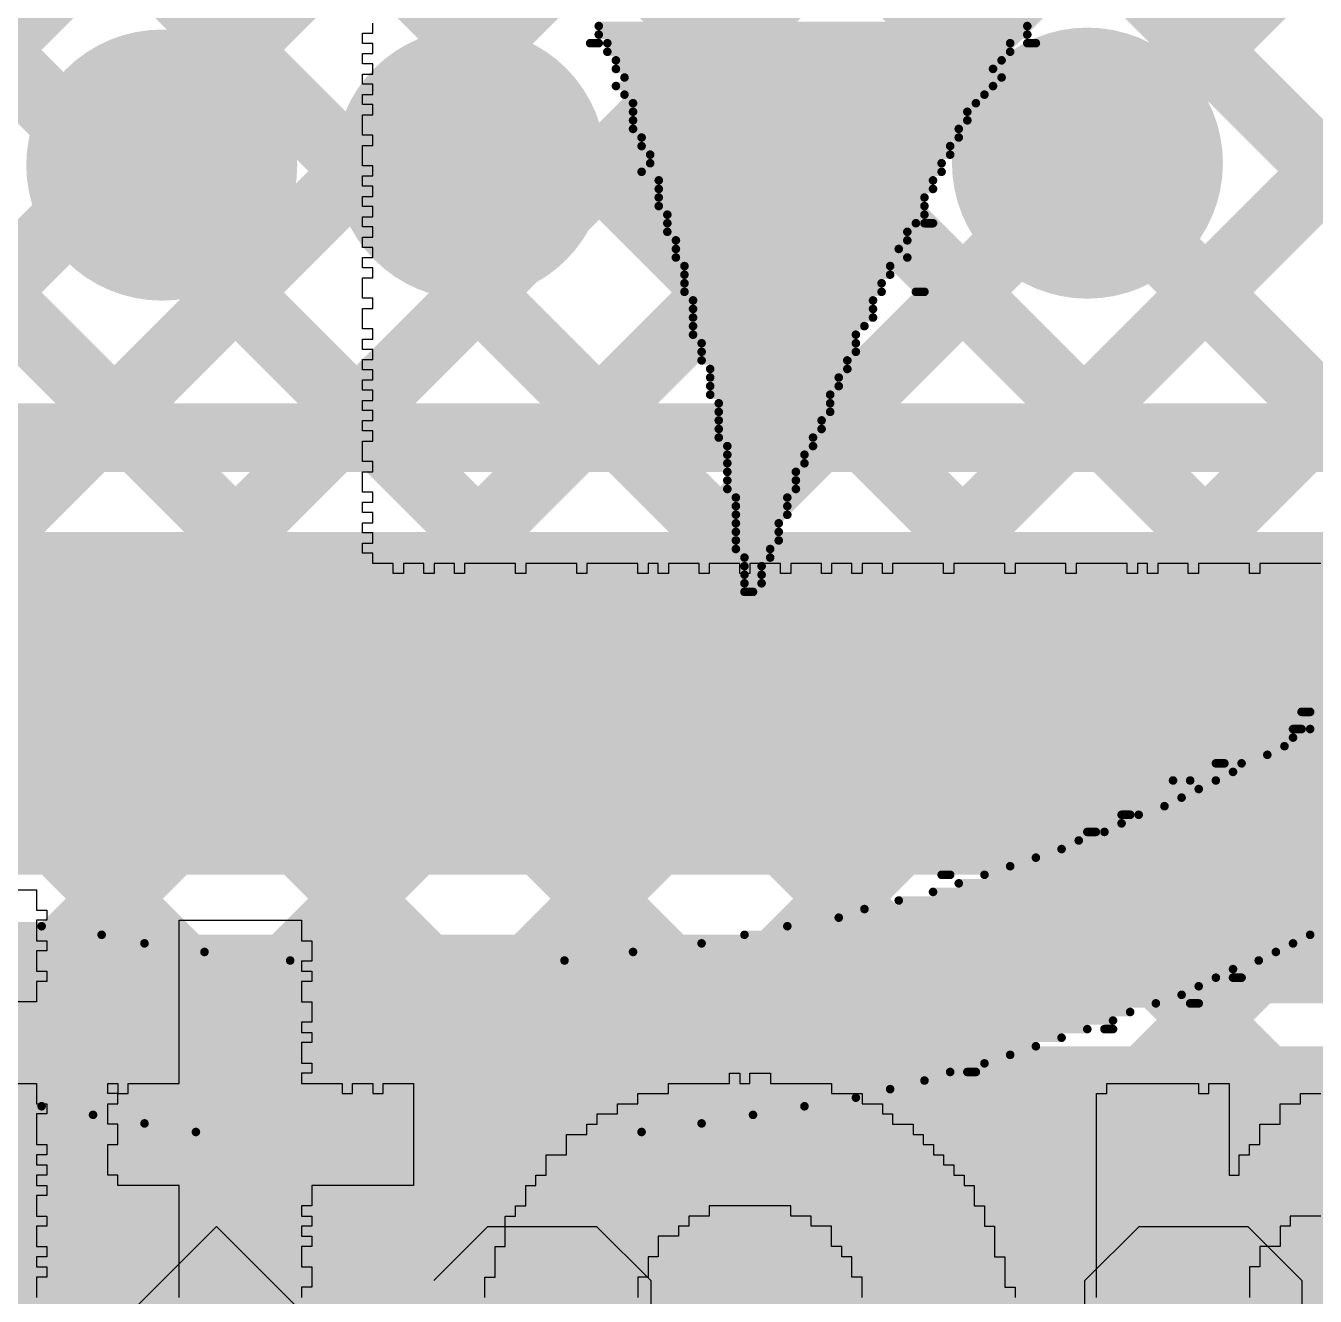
# Model space of a CAD drawing. Header units: millimetres. Extents: x 3.06 to 5.82, y 1.29 to 3.84.
# Drawn here: x 4.7132 to 4.8636, y 1.3678 to 1.516 of the extents above; entities that cross this region are included whole.
import ezdxf

# ---------------------------------------------------------------- set-up
doc = ezdxf.new("R2010")
doc.units = ezdxf.units.MM
doc.header["$MEASUREMENT"] = 0
for name, color, linetype in [('BottomLayer', 5, 'Continuous'), ('BottomOverlay', 54, 'Continuous'), ('BottomSolder', 6, 'Continuous'), ('MultiLayer', 9, 'Continuous'), ('TopLayer', 1, 'Continuous'), ('TopOverlay', 2, 'Continuous'), ('TopSolder', 216, 'Continuous'), ('ViaHoleLayer', 16, 'Continuous')]:
    doc.layers.add(name, color=color, linetype=linetype)

msp = doc.modelspace()

# ---------------------------------------------------------------- linework, layer by layer
at = {"layer": 'BottomLayer'}
for points, const_width in [([(4.66412, 1.468), (5.63612, 2.44)], 0.008), ([(4.135, 2.11583), (4.78283, 1.468)], 0.008), ([(4.135, 2.08754), (4.75454, 1.468)], 0.008), ([(4.69241, 1.468), (5.17455, 1.95014)], 0.008), ([(4.72069, 1.468), (5.17776, 1.92507)], 0.008), ([(4.74898, 1.468), (5.19842, 1.91745)], 0.008), ([(4.77726, 1.468), (5.17021, 1.86095)], 0.008), ([(4.485, 1.85068), (4.86768, 1.468)], 0.008), ([(4.83383, 1.468), (5.215, 1.84917)], 0.008), ([(4.80555, 1.468), (5.18048, 1.84293)], 0.008), ([(4.86211, 1.468), (5.23611, 1.842)], 0.008), ([(4.44311, 1.836), (4.81111, 1.468)], 0.008), ([(4.47139, 1.836), (4.83939, 1.468)], 0.008), ([(4.52796, 1.836), (4.89596, 1.468)], 0.008), ([(4.51608, 1.67818), (4.72626, 1.468)], 0.008), ([(4.553, 1.468), (5.03777, 1.468)], 0.008), ([(4.553, 1.437), (5.182, 1.437)], 0.04), ([(4.553, 1.406), (5.182, 1.406)], 0.008), ([(4.68126, 1.372), (4.71526, 1.406)], 0.008), ([(4.7034, 1.406), (4.7374, 1.372)], 0.008), ([(4.70955, 1.372), (4.74355, 1.406)], 0.008), ([(4.73169, 1.406), (4.76569, 1.372)], 0.008), ([(4.73783, 1.372), (4.77183, 1.406)], 0.008), ([(4.75997, 1.406), (4.79397, 1.372)], 0.008), ([(4.76611, 1.372), (4.80011, 1.406)], 0.008), ([(4.78826, 1.406), (4.82226, 1.372)], 0.008), ([(4.7944, 1.372), (4.8284, 1.406)], 0.008), ([(4.81654, 1.406), (4.85054, 1.372)], 0.008), ([(4.82268, 1.372), (4.85668, 1.406)], 0.008), ([(4.84483, 1.406), (4.87883, 1.372)], 0.008), ([(4.85097, 1.372), (4.88497, 1.406)], 0.008), ([(4.13614, 1.372), (5.206, 1.372)], 0.008)]:
    msp.add_lwpolyline(points, dxfattribs=dict(at, const_width=const_width))
for points, const_width in [([(4.72311, 1.49978, 1), (4.73492, 1.49978, 1)], 0.01181), ([(4.75911, 1.4999, 1), (4.77092, 1.4999, 1)], 0.01181), ([(4.79511, 1.4999, 1), (4.80692, 1.4999, 1)], 0.01181), ([(4.83111, 1.50001, 1), (4.84292, 1.50001, 1)], 0.01181), ([(4.71869, 1.468, 1), (4.72269, 1.468, 1)], 0.004), ([(4.72426, 1.468, 1), (4.72826, 1.468, 1)], 0.004), ([(4.74698, 1.468, 1), (4.75098, 1.468, 1)], 0.004), ([(4.75254, 1.468, 1), (4.75654, 1.468, 1)], 0.004), ([(4.77526, 1.468, 1), (4.77926, 1.468, 1)], 0.004), ([(4.78083, 1.468, 1), (4.78483, 1.468, 1)], 0.004), ([(4.80355, 1.468, 1), (4.80755, 1.468, 1)], 0.004), ([(4.80911, 1.468, 1), (4.81311, 1.468, 1)], 0.004), ([(4.83183, 1.468, 1), (4.83583, 1.468, 1)], 0.004), ([(4.83739, 1.468, 1), (4.84139, 1.468, 1)], 0.004), ([(4.86011, 1.468, 1), (4.86411, 1.468, 1)], 0.004), ([(4.71326, 1.406, 1), (4.71726, 1.406, 1)], 0.004), ([(4.72969, 1.406, 1), (4.73369, 1.406, 1)], 0.004), ([(4.74155, 1.406, 1), (4.74555, 1.406, 1)], 0.004), ([(4.75797, 1.406, 1), (4.76197, 1.406, 1)], 0.004), ([(4.76983, 1.406, 1), (4.77383, 1.406, 1)], 0.004), ([(4.78626, 1.406, 1), (4.79026, 1.406, 1)], 0.004), ([(4.79811, 1.406, 1), (4.80211, 1.406, 1)], 0.004), ([(4.81454, 1.406, 1), (4.81854, 1.406, 1)], 0.004), ([(4.8264, 1.406, 1), (4.8304, 1.406, 1)], 0.004), ([(4.84283, 1.406, 1), (4.84683, 1.406, 1)], 0.004), ([(4.85468, 1.406, 1), (4.85868, 1.406, 1)], 0.004), ([(4.70755, 1.372, 1), (4.71155, 1.372, 1)], 0.004), ([(4.7354, 1.372, 1), (4.7394, 1.372, 1)], 0.004), ([(4.73583, 1.372, 1), (4.73983, 1.372, 1)], 0.004), ([(4.76369, 1.372, 1), (4.76769, 1.372, 1)], 0.004), ([(4.76411, 1.372, 1), (4.76811, 1.372, 1)], 0.004), ([(4.79197, 1.372, 1), (4.79597, 1.372, 1)], 0.004), ([(4.7924, 1.372, 1), (4.7964, 1.372, 1)], 0.004), ([(4.82026, 1.372, 1), (4.82426, 1.372, 1)], 0.004), ([(4.82068, 1.372, 1), (4.82468, 1.372, 1)], 0.004), ([(4.84854, 1.372, 1), (4.85254, 1.372, 1)], 0.004), ([(4.84897, 1.372, 1), (4.85297, 1.372, 1)], 0.004)]:
    msp.add_lwpolyline(points, format="xyb", close=True, dxfattribs=dict(at, const_width=const_width))
msp.add_solid([(4.133, 1.305), (5.162, 1.305), (4.133, 1.397), (5.162, 1.397)], dxfattribs=at)
at = {"layer": 'BottomOverlay'}
for p, q in [((4.73541, 1.37599), (4.72275, 1.36333)), ((4.74807, 1.36333), (4.73541, 1.37599)), ((4.76074, 1.36966), (4.76707, 1.37599)), ((4.76707, 1.37599), (4.77973, 1.37599)), ((4.77973, 1.37599), (4.78606, 1.36966)), ((4.83671, 1.36966), (4.84304, 1.37599)), ((4.84304, 1.37599), (4.85571, 1.37599)), ((4.85571, 1.37599), (4.86204, 1.36966)), ((4.78606, 1.36966), (4.78606, 1.34433)), ((4.83671, 1.34433), (4.83671, 1.36966)), ((4.86204, 1.36966), (4.86204, 1.34433))]:
    msp.add_line(p, q, dxfattribs=at)
at = {"layer": 'BottomOverlay', "const_width": 0.001}
for points in [[(4.78, 1.516), (4.83, 1.516)], [(4.78, 1.515), (4.83, 1.515)], [(4.779, 1.514), (4.78, 1.514)], [(4.781, 1.514), (4.828, 1.514)], [(4.781, 1.513), (4.828, 1.513)], [(4.83, 1.514), (4.831, 1.514)], [(4.782, 1.512), (4.827, 1.512)], [(4.782, 1.511), (4.826, 1.511)], [(4.783, 1.51), (4.827, 1.51)], [(4.782, 1.509), (4.826, 1.509)], [(4.783, 1.508), (4.825, 1.508)], [(4.784, 1.507), (4.824, 1.507)], [(4.784, 1.506), (4.823, 1.506)], [(4.784, 1.505), (4.823, 1.505)], [(4.784, 1.504), (4.822, 1.504)], [(4.785, 1.503), (4.822, 1.503)], [(4.785, 1.502), (4.821, 1.502)], [(4.786, 1.501), (4.821, 1.501)], [(4.786, 1.5), (4.82, 1.5)], [(4.785, 1.499), (4.82, 1.499)], [(4.787, 1.498), (4.819, 1.498)], [(4.787, 1.497), (4.819, 1.497)], [(4.787, 1.496), (4.818, 1.496)], [(4.787, 1.495), (4.818, 1.495)], [(4.788, 1.494), (4.818, 1.494)], [(4.788, 1.493), (4.817, 1.493)], [(4.788, 1.492), (4.816, 1.492)], [(4.818, 1.493), (4.819, 1.493)], [(4.789, 1.491), (4.816, 1.491)], [(4.789, 1.49), (4.815, 1.49)], [(4.789, 1.489), (4.816, 1.489)], [(4.79, 1.488), (4.814, 1.488)], [(4.79, 1.487), (4.814, 1.487)], [(4.79, 1.486), (4.813, 1.486)], [(4.79, 1.485), (4.813, 1.485)], [(4.817, 1.485), (4.818, 1.485)], [(4.791, 1.484), (4.812, 1.484)], [(4.791, 1.483), (4.812, 1.483)], [(4.791, 1.482), (4.812, 1.482)], [(4.791, 1.481), (4.811, 1.481)], [(4.791, 1.48), (4.81, 1.48)], [(4.792, 1.479), (4.81, 1.479)], [(4.792, 1.478), (4.81, 1.478)], [(4.792, 1.477), (4.809, 1.477)], [(4.793, 1.476), (4.809, 1.476)], [(4.793, 1.475), (4.808, 1.475)], [(4.793, 1.474), (4.808, 1.474)], [(4.793, 1.473), (4.807, 1.473)], [(4.794, 1.472), (4.807, 1.472)], [(4.794, 1.471), (4.807, 1.471)], [(4.794, 1.47), (4.806, 1.47)], [(4.794, 1.469), (4.806, 1.469)], [(4.794, 1.468), (4.805, 1.468)], [(4.795, 1.467), (4.805, 1.467)], [(4.795, 1.466), (4.804, 1.466)], [(4.795, 1.465), (4.804, 1.465)], [(4.795, 1.464), (4.803, 1.464)], [(4.795, 1.463), (4.803, 1.463)], [(4.795, 1.462), (4.803, 1.462)], [(4.796, 1.461), (4.802, 1.461)], [(4.796, 1.46), (4.802, 1.46)], [(4.796, 1.459), (4.802, 1.459)], [(4.796, 1.458), (4.801, 1.458)], [(4.796, 1.457), (4.801, 1.457)], [(4.796, 1.456), (4.801, 1.456)], [(4.796, 1.455), (4.8, 1.455)], [(4.797, 1.454), (4.8, 1.454)], [(4.797, 1.453), (4.799, 1.453)], [(4.797, 1.452), (4.799, 1.452)], [(4.797, 1.451), (4.799, 1.451)], [(4.797, 1.45), (4.798, 1.45)], [(4.862, 1.436), (4.863, 1.436)], [(4.861, 1.434), (4.862, 1.434)], [(4.863, 1.434), (4.901, 1.434)], [(4.86, 1.432), (4.898, 1.432)], [(4.861, 1.433), (4.899, 1.433)], [(4.858, 1.431), (4.897, 1.431)], [(4.852, 1.43), (4.853, 1.43)], [(4.854, 1.429), (4.894, 1.429)], [(4.855, 1.43), (4.895, 1.43)], [(4.847, 1.428), (4.849, 1.428)], [(4.852, 1.428), (4.893, 1.428)], [(4.848, 1.426), (4.89, 1.426)], [(4.85, 1.427), (4.891, 1.427)], [(4.846, 1.425), (4.888, 1.425)], [(4.841, 1.424), (4.842, 1.424)], [(4.841, 1.423), (4.885, 1.423)], [(4.843, 1.424), (4.887, 1.424)], [(4.837, 1.422), (4.838, 1.422)], [(4.839, 1.422), (4.884, 1.422)], [(4.834, 1.42), (4.881, 1.42)], [(4.836, 1.421), (4.882, 1.421)], [(4.831, 1.419), (4.881, 1.419)], [(4.82, 1.417), (4.821, 1.417)], [(4.825, 1.417), (4.876, 1.417)], [(4.828, 1.418), (4.877, 1.418)], [(4.822, 1.416), (4.874, 1.416)], [(4.815, 1.414), (4.87, 1.414)], [(4.819, 1.415), (4.872, 1.415)], [(4.811, 1.413), (4.868, 1.413)], [(4.654, 1.411), (4.715, 1.411)], [(4.802, 1.411), (4.865, 1.411)], [(4.808, 1.412), (4.867, 1.412)], [(4.657, 1.41), (4.722, 1.41)], [(4.797, 1.41), (4.863, 1.41)], [(4.659, 1.409), (4.727, 1.409)], [(4.66, 1.408), (4.734, 1.408)], [(4.784, 1.408), (4.859, 1.408)], [(4.792, 1.409), (4.861, 1.409)], [(4.663, 1.407), (4.744, 1.407)], [(4.776, 1.407), (4.857, 1.407)], [(4.665, 1.406), (4.854, 1.406)], [(4.666, 1.405), (4.852, 1.405)], [(4.854, 1.405), (4.855, 1.405)], [(4.669, 1.404), (4.85, 1.404)], [(4.672, 1.403), (4.848, 1.403)], [(4.674, 1.402), (4.845, 1.402)], [(4.849, 1.402), (4.85, 1.402)], [(4.676, 1.401), (4.842, 1.401)], [(4.679, 1.4), (4.84, 1.4)], [(4.681, 1.399), (4.837, 1.399)], [(4.839, 1.399), (4.84, 1.399)], [(4.685, 1.398), (4.834, 1.398)], [(4.688, 1.397), (4.831, 1.397)], [(4.691, 1.396), (4.828, 1.396)], [(4.694, 1.395), (4.825, 1.395)], [(4.698, 1.394), (4.821, 1.394)], [(4.701, 1.393), (4.818, 1.393)], [(4.823, 1.394), (4.824, 1.394)], [(4.705, 1.392), (4.814, 1.392)], [(4.71, 1.391), (4.81, 1.391)], [(4.715, 1.39), (4.804, 1.39)], [(4.721, 1.389), (4.798, 1.389)], [(4.727, 1.388), (4.792, 1.388)], [(4.733, 1.387), (4.785, 1.387)]]:
    msp.add_lwpolyline(points, dxfattribs=at)
at = {"layer": 'BottomOverlay', "const_width": 0.0005}
for points in [[(4.77975, 1.516, 1), (4.78025, 1.516, 1)], [(4.82975, 1.516, 1), (4.83025, 1.516, 1)], [(4.77975, 1.515, 1), (4.78025, 1.515, 1)], [(4.82975, 1.515, 1), (4.83025, 1.515, 1)], [(4.77875, 1.514, 1), (4.77925, 1.514, 1)], [(4.77975, 1.514, 1), (4.78025, 1.514, 1)], [(4.78075, 1.514, 1), (4.78125, 1.514, 1)], [(4.78075, 1.513, 1), (4.78125, 1.513, 1)], [(4.82775, 1.514, 1), (4.82825, 1.514, 1)], [(4.82775, 1.513, 1), (4.82825, 1.513, 1)], [(4.82975, 1.514, 1), (4.83025, 1.514, 1)], [(4.83075, 1.514, 1), (4.83125, 1.514, 1)], [(4.78175, 1.512, 1), (4.78225, 1.512, 1)], [(4.82675, 1.512, 1), (4.82725, 1.512, 1)], [(4.78175, 1.511, 1), (4.78225, 1.511, 1)], [(4.78275, 1.51, 1), (4.78325, 1.51, 1)], [(4.82575, 1.511, 1), (4.82625, 1.511, 1)], [(4.82675, 1.51, 1), (4.82725, 1.51, 1)], [(4.78175, 1.509, 1), (4.78225, 1.509, 1)], [(4.82575, 1.509, 1), (4.82625, 1.509, 1)], [(4.78275, 1.508, 1), (4.78325, 1.508, 1)], [(4.78375, 1.507, 1), (4.78425, 1.507, 1)], [(4.82375, 1.507, 1), (4.82425, 1.507, 1)], [(4.82475, 1.508, 1), (4.82525, 1.508, 1)], [(4.78375, 1.506, 1), (4.78425, 1.506, 1)], [(4.82275, 1.506, 1), (4.82325, 1.506, 1)], [(4.78375, 1.505, 1), (4.78425, 1.505, 1)], [(4.78375, 1.504, 1), (4.78425, 1.504, 1)], [(4.82175, 1.504, 1), (4.82225, 1.504, 1)], [(4.82275, 1.505, 1), (4.82325, 1.505, 1)], [(4.78475, 1.503, 1), (4.78525, 1.503, 1)], [(4.82175, 1.503, 1), (4.82225, 1.503, 1)], [(4.78475, 1.502, 1), (4.78525, 1.502, 1)], [(4.78575, 1.501, 1), (4.78625, 1.501, 1)], [(4.82075, 1.502, 1), (4.82125, 1.502, 1)], [(4.82075, 1.501, 1), (4.82125, 1.501, 1)], [(4.78575, 1.5, 1), (4.78625, 1.5, 1)], [(4.81975, 1.5, 1), (4.82025, 1.5, 1)], [(4.78475, 1.499, 1), (4.78525, 1.499, 1)], [(4.78675, 1.498, 1), (4.78725, 1.498, 1)], [(4.81875, 1.498, 1), (4.81925, 1.498, 1)], [(4.81975, 1.499, 1), (4.82025, 1.499, 1)], [(4.78675, 1.497, 1), (4.78725, 1.497, 1)], [(4.81875, 1.497, 1), (4.81925, 1.497, 1)], [(4.78675, 1.496, 1), (4.78725, 1.496, 1)], [(4.78675, 1.495, 1), (4.78725, 1.495, 1)], [(4.81775, 1.496, 1), (4.81825, 1.496, 1)], [(4.81775, 1.495, 1), (4.81825, 1.495, 1)], [(4.78775, 1.494, 1), (4.78825, 1.494, 1)], [(4.81775, 1.494, 1), (4.81825, 1.494, 1)], [(4.78775, 1.493, 1), (4.78825, 1.493, 1)], [(4.78775, 1.492, 1), (4.78825, 1.492, 1)], [(4.81575, 1.492, 1), (4.81625, 1.492, 1)], [(4.81675, 1.493, 1), (4.81725, 1.493, 1)], [(4.81775, 1.493, 1), (4.81825, 1.493, 1)], [(4.81875, 1.493, 1), (4.81925, 1.493, 1)], [(4.78875, 1.491, 1), (4.78925, 1.491, 1)], [(4.81575, 1.491, 1), (4.81625, 1.491, 1)], [(4.78875, 1.49, 1), (4.78925, 1.49, 1)], [(4.78875, 1.489, 1), (4.78925, 1.489, 1)], [(4.81475, 1.49, 1), (4.81525, 1.49, 1)], [(4.81575, 1.489, 1), (4.81625, 1.489, 1)], [(4.78975, 1.488, 1), (4.79025, 1.488, 1)], [(4.81375, 1.488, 1), (4.81425, 1.488, 1)], [(4.78975, 1.487, 1), (4.79025, 1.487, 1)], [(4.78975, 1.486, 1), (4.79025, 1.486, 1)], [(4.81275, 1.486, 1), (4.81325, 1.486, 1)], [(4.81375, 1.487, 1), (4.81425, 1.487, 1)], [(4.78975, 1.485, 1), (4.79025, 1.485, 1)], [(4.81275, 1.485, 1), (4.81325, 1.485, 1)], [(4.81675, 1.485, 1), (4.81725, 1.485, 1)], [(4.81775, 1.485, 1), (4.81825, 1.485, 1)], [(4.79075, 1.484, 1), (4.79125, 1.484, 1)], [(4.79075, 1.483, 1), (4.79125, 1.483, 1)], [(4.81175, 1.484, 1), (4.81225, 1.484, 1)], [(4.81175, 1.483, 1), (4.81225, 1.483, 1)], [(4.79075, 1.482, 1), (4.79125, 1.482, 1)], [(4.81175, 1.482, 1), (4.81225, 1.482, 1)], [(4.79075, 1.481, 1), (4.79125, 1.481, 1)], [(4.79075, 1.48, 1), (4.79125, 1.48, 1)], [(4.80975, 1.48, 1), (4.81025, 1.48, 1)], [(4.81075, 1.481, 1), (4.81125, 1.481, 1)], [(4.79175, 1.479, 1), (4.79225, 1.479, 1)], [(4.80975, 1.479, 1), (4.81025, 1.479, 1)], [(4.79175, 1.478, 1), (4.79225, 1.478, 1)], [(4.79175, 1.477, 1), (4.79225, 1.477, 1)], [(4.80875, 1.477, 1), (4.80925, 1.477, 1)], [(4.80975, 1.478, 1), (4.81025, 1.478, 1)], [(4.79275, 1.476, 1), (4.79325, 1.476, 1)], [(4.80875, 1.476, 1), (4.80925, 1.476, 1)], [(4.79275, 1.475, 1), (4.79325, 1.475, 1)], [(4.79275, 1.474, 1), (4.79325, 1.474, 1)], [(4.80775, 1.475, 1), (4.80825, 1.475, 1)], [(4.80775, 1.474, 1), (4.80825, 1.474, 1)], [(4.79275, 1.473, 1), (4.79325, 1.473, 1)], [(4.80675, 1.473, 1), (4.80725, 1.473, 1)], [(4.79375, 1.472, 1), (4.79425, 1.472, 1)], [(4.79375, 1.471, 1), (4.79425, 1.471, 1)], [(4.80675, 1.472, 1), (4.80725, 1.472, 1)], [(4.80675, 1.471, 1), (4.80725, 1.471, 1)], [(4.79375, 1.47, 1), (4.79425, 1.47, 1)], [(4.80575, 1.47, 1), (4.80625, 1.47, 1)], [(4.79375, 1.469, 1), (4.79425, 1.469, 1)], [(4.79375, 1.468, 1), (4.79425, 1.468, 1)], [(4.80475, 1.468, 1), (4.80525, 1.468, 1)], [(4.80575, 1.469, 1), (4.80625, 1.469, 1)], [(4.79475, 1.467, 1), (4.79525, 1.467, 1)], [(4.80475, 1.467, 1), (4.80525, 1.467, 1)], [(4.79475, 1.466, 1), (4.79525, 1.466, 1)], [(4.79475, 1.465, 1), (4.79525, 1.465, 1)], [(4.80375, 1.466, 1), (4.80425, 1.466, 1)], [(4.80375, 1.465, 1), (4.80425, 1.465, 1)], [(4.79475, 1.464, 1), (4.79525, 1.464, 1)], [(4.80275, 1.464, 1), (4.80325, 1.464, 1)], [(4.79475, 1.463, 1), (4.79525, 1.463, 1)], [(4.79475, 1.462, 1), (4.79525, 1.462, 1)], [(4.80275, 1.463, 1), (4.80325, 1.463, 1)], [(4.80275, 1.462, 1), (4.80325, 1.462, 1)], [(4.79575, 1.461, 1), (4.79625, 1.461, 1)], [(4.80175, 1.461, 1), (4.80225, 1.461, 1)], [(4.79575, 1.46, 1), (4.79625, 1.46, 1)], [(4.79575, 1.459, 1), (4.79625, 1.459, 1)], [(4.80175, 1.46, 1), (4.80225, 1.46, 1)], [(4.80175, 1.459, 1), (4.80225, 1.459, 1)], [(4.79575, 1.458, 1), (4.79625, 1.458, 1)], [(4.80075, 1.458, 1), (4.80125, 1.458, 1)], [(4.79575, 1.457, 1), (4.79625, 1.457, 1)], [(4.79575, 1.456, 1), (4.79625, 1.456, 1)], [(4.80075, 1.457, 1), (4.80125, 1.457, 1)], [(4.80075, 1.456, 1), (4.80125, 1.456, 1)], [(4.79575, 1.455, 1), (4.79625, 1.455, 1)], [(4.79975, 1.455, 1), (4.80025, 1.455, 1)], [(4.79675, 1.454, 1), (4.79725, 1.454, 1)], [(4.79675, 1.453, 1), (4.79725, 1.453, 1)], [(4.79875, 1.453, 1), (4.79925, 1.453, 1)], [(4.79975, 1.454, 1), (4.80025, 1.454, 1)], [(4.79675, 1.452, 1), (4.79725, 1.452, 1)], [(4.79875, 1.452, 1), (4.79925, 1.452, 1)], [(4.79675, 1.451, 1), (4.79725, 1.451, 1)], [(4.79675, 1.45, 1), (4.79725, 1.45, 1)], [(4.79775, 1.45, 1), (4.79825, 1.45, 1)], [(4.79875, 1.451, 1), (4.79925, 1.451, 1)], [(4.86175, 1.436, 1), (4.86225, 1.436, 1)], [(4.86275, 1.436, 1), (4.86325, 1.436, 1)], [(4.86075, 1.434, 1), (4.86125, 1.434, 1)], [(4.86175, 1.434, 1), (4.86225, 1.434, 1)], [(4.86275, 1.434, 1), (4.86325, 1.434, 1)], [(4.85975, 1.432, 1), (4.86025, 1.432, 1)], [(4.86075, 1.433, 1), (4.86125, 1.433, 1)], [(4.85775, 1.431, 1), (4.85825, 1.431, 1)], [(4.85175, 1.43, 1), (4.85225, 1.43, 1)], [(4.85275, 1.43, 1), (4.85325, 1.43, 1)], [(4.85375, 1.429, 1), (4.85425, 1.429, 1)], [(4.85475, 1.43, 1), (4.85525, 1.43, 1)], [(4.84675, 1.428, 1), (4.84725, 1.428, 1)], [(4.84875, 1.428, 1), (4.84925, 1.428, 1)], [(4.85175, 1.428, 1), (4.85225, 1.428, 1)], [(4.84775, 1.426, 1), (4.84825, 1.426, 1)], [(4.84975, 1.427, 1), (4.85025, 1.427, 1)], [(4.84575, 1.425, 1), (4.84625, 1.425, 1)], [(4.84075, 1.424, 1), (4.84125, 1.424, 1)], [(4.84075, 1.423, 1), (4.84125, 1.423, 1)], [(4.84175, 1.424, 1), (4.84225, 1.424, 1)], [(4.84275, 1.424, 1), (4.84325, 1.424, 1)], [(4.83675, 1.422, 1), (4.83725, 1.422, 1)], [(4.83775, 1.422, 1), (4.83825, 1.422, 1)], [(4.83875, 1.422, 1), (4.83925, 1.422, 1)], [(4.83375, 1.42, 1), (4.83425, 1.42, 1)], [(4.83575, 1.421, 1), (4.83625, 1.421, 1)], [(4.83075, 1.419, 1), (4.83125, 1.419, 1)], [(4.81975, 1.417, 1), (4.82025, 1.417, 1)], [(4.82075, 1.417, 1), (4.82125, 1.417, 1)], [(4.82475, 1.417, 1), (4.82525, 1.417, 1)], [(4.82775, 1.418, 1), (4.82825, 1.418, 1)], [(4.82175, 1.416, 1), (4.82225, 1.416, 1)], [(4.81475, 1.414, 1), (4.81525, 1.414, 1)], [(4.81875, 1.415, 1), (4.81925, 1.415, 1)], [(4.81075, 1.413, 1), (4.81125, 1.413, 1)], [(4.71475, 1.411, 1), (4.71525, 1.411, 1)], [(4.80175, 1.411, 1), (4.80225, 1.411, 1)], [(4.80775, 1.412, 1), (4.80825, 1.412, 1)], [(4.72175, 1.41, 1), (4.72225, 1.41, 1)], [(4.79675, 1.41, 1), (4.79725, 1.41, 1)], [(4.86275, 1.41, 1), (4.86325, 1.41, 1)], [(4.72675, 1.409, 1), (4.72725, 1.409, 1)], [(4.73375, 1.408, 1), (4.73425, 1.408, 1)], [(4.78375, 1.408, 1), (4.78425, 1.408, 1)], [(4.79175, 1.409, 1), (4.79225, 1.409, 1)], [(4.85875, 1.408, 1), (4.85925, 1.408, 1)], [(4.86075, 1.409, 1), (4.86125, 1.409, 1)], [(4.74375, 1.407, 1), (4.74425, 1.407, 1)], [(4.77575, 1.407, 1), (4.77625, 1.407, 1)], [(4.85675, 1.407, 1), (4.85725, 1.407, 1)], [(4.85175, 1.405, 1), (4.85225, 1.405, 1)], [(4.85375, 1.406, 1), (4.85425, 1.406, 1)], [(4.85375, 1.405, 1), (4.85425, 1.405, 1)], [(4.85475, 1.405, 1), (4.85525, 1.405, 1)], [(4.84975, 1.404, 1), (4.85025, 1.404, 1)], [(4.84475, 1.402, 1), (4.84525, 1.402, 1)], [(4.84775, 1.403, 1), (4.84825, 1.403, 1)], [(4.84875, 1.402, 1), (4.84925, 1.402, 1)], [(4.84975, 1.402, 1), (4.85025, 1.402, 1)], [(4.84175, 1.401, 1), (4.84225, 1.401, 1)], [(4.83675, 1.399, 1), (4.83725, 1.399, 1)], [(4.83875, 1.399, 1), (4.83925, 1.399, 1)], [(4.83975, 1.4, 1), (4.84025, 1.4, 1)], [(4.83975, 1.399, 1), (4.84025, 1.399, 1)], [(4.83375, 1.398, 1), (4.83425, 1.398, 1)], [(4.82775, 1.396, 1), (4.82825, 1.396, 1)], [(4.83075, 1.397, 1), (4.83125, 1.397, 1)], [(4.82475, 1.395, 1), (4.82525, 1.395, 1)], [(4.81775, 1.393, 1), (4.81825, 1.393, 1)], [(4.82075, 1.394, 1), (4.82125, 1.394, 1)], [(4.82275, 1.394, 1), (4.82325, 1.394, 1)], [(4.82375, 1.394, 1), (4.82425, 1.394, 1)], [(4.81375, 1.392, 1), (4.81425, 1.392, 1)], [(4.71475, 1.39, 1), (4.71525, 1.39, 1)], [(4.80375, 1.39, 1), (4.80425, 1.39, 1)], [(4.80975, 1.391, 1), (4.81025, 1.391, 1)], [(4.72075, 1.389, 1), (4.72125, 1.389, 1)], [(4.79775, 1.389, 1), (4.79825, 1.389, 1)], [(4.72675, 1.388, 1), (4.72725, 1.388, 1)], [(4.73275, 1.387, 1), (4.73325, 1.387, 1)], [(4.78475, 1.387, 1), (4.78525, 1.387, 1)], [(4.79175, 1.388, 1), (4.79225, 1.388, 1)]]:
    msp.add_lwpolyline(points, format="xyb", close=True, dxfattribs=at)
at = {"layer": 'BottomSolder', "const_width": 0.01581}
for points in [[(4.72111, 1.49978, 1), (4.73692, 1.49978, 1)], [(4.75711, 1.4999, 1), (4.77292, 1.4999, 1)], [(4.79311, 1.4999, 1), (4.80892, 1.4999, 1)], [(4.82911, 1.50001, 1), (4.84492, 1.50001, 1)]]:
    msp.add_lwpolyline(points, format="xyb", close=True, dxfattribs=at)
at = {"layer": 'MultiLayer', "const_width": 0.01181}
for points in [[(4.72311, 1.49978, 1), (4.73492, 1.49978, 1)], [(4.75911, 1.4999, 1), (4.77092, 1.4999, 1)], [(4.79511, 1.4999, 1), (4.80692, 1.4999, 1)], [(4.83111, 1.50001, 1), (4.84292, 1.50001, 1)]]:
    msp.add_lwpolyline(points, format="xyb", close=True, dxfattribs=at)
at = {"layer": 'TopLayer', "const_width": 0.008}
for points in [[(4.58912, 1.393), (5.16912, 1.973)], [(4.61741, 1.393), (5.17458, 1.95018)], [(4.64569, 1.393), (5.17776, 1.92507)], [(4.67398, 1.393), (5.19842, 1.91745)], [(4.435, 1.87239), (4.91439, 1.393)], [(4.70226, 1.393), (5.17021, 1.86095)], [(4.435, 1.84411), (4.88611, 1.393)], [(4.4922, 1.84348), (4.94268, 1.393)], [(4.52196, 1.842), (4.97096, 1.393)], [(4.73055, 1.393), (5.18048, 1.84293)], [(4.435, 1.81583), (4.85783, 1.393)], [(4.75883, 1.393), (5.181, 1.81517)], [(4.435, 1.78754), (4.82954, 1.393)], [(4.78711, 1.393), (5.181, 1.78689)], [(4.435, 1.75926), (4.80126, 1.393)], [(4.435, 1.73097), (4.77297, 1.393)], [(4.3834, 1.726), (4.7164, 1.393)], [(4.41169, 1.726), (4.74469, 1.393)], [(4.8154, 1.393), (5.075, 1.6526)], [(4.84368, 1.393), (5.075, 1.62432)], [(4.239, 1.393), (5.022, 1.393)]]:
    msp.add_lwpolyline(points, dxfattribs=at)
at = {"layer": 'TopLayer'}
for points, const_width in [([(4.72311, 1.49978, 1), (4.73492, 1.49978, 1)], 0.01181), ([(4.75911, 1.4999, 1), (4.77092, 1.4999, 1)], 0.01181), ([(4.79511, 1.4999, 1), (4.80692, 1.4999, 1)], 0.01181), ([(4.83111, 1.50001, 1), (4.84292, 1.50001, 1)], 0.01181), ([(4.7144, 1.393, 1), (4.7184, 1.393, 1)], 0.004), ([(4.72855, 1.393, 1), (4.73255, 1.393, 1)], 0.004), ([(4.74269, 1.393, 1), (4.74669, 1.393, 1)], 0.004), ([(4.75683, 1.393, 1), (4.76083, 1.393, 1)], 0.004), ([(4.77097, 1.393, 1), (4.77497, 1.393, 1)], 0.004), ([(4.78511, 1.393, 1), (4.78911, 1.393, 1)], 0.004), ([(4.79926, 1.393, 1), (4.80326, 1.393, 1)], 0.004), ([(4.8134, 1.393, 1), (4.8174, 1.393, 1)], 0.004), ([(4.82754, 1.393, 1), (4.83154, 1.393, 1)], 0.004), ([(4.84168, 1.393, 1), (4.84568, 1.393, 1)], 0.004), ([(4.85583, 1.393, 1), (4.85983, 1.393, 1)], 0.004)]:
    msp.add_lwpolyline(points, format="xyb", close=True, dxfattribs=dict(at, const_width=const_width))
msp.add_solid([(4.25, 1.3), (5.073, 1.3), (4.25, 1.382), (5.073, 1.382)], dxfattribs=at)
at = {"layer": 'TopOverlay'}
for p, q in [((4.75245, 1.51397), (4.75245, 1.51516)), ((4.75245, 1.51516), (4.75364, 1.51516)), ((4.75364, 1.51516), (4.75364, 1.51635)), ((4.75364, 1.51397), (4.75245, 1.51397)), ((4.75364, 1.51278), (4.75364, 1.51397)), ((4.75245, 1.51159), (4.75245, 1.51278)), ((4.75245, 1.51278), (4.75364, 1.51278)), ((4.75364, 1.51159), (4.75245, 1.51159)), ((4.75245, 1.50921), (4.75245, 1.5104)), ((4.75245, 1.5104), (4.75364, 1.5104)), ((4.75364, 1.5104), (4.75364, 1.51159)), ((4.75364, 1.50921), (4.75245, 1.50921)), ((4.75364, 1.50802), (4.75364, 1.50921)), ((4.75245, 1.50683), (4.75245, 1.50802)), ((4.75245, 1.50802), (4.75364, 1.50802)), ((4.75364, 1.50683), (4.75245, 1.50683)), ((4.75364, 1.50564), (4.75364, 1.50683)), ((4.75245, 1.50445), (4.75245, 1.50564)), ((4.75245, 1.50564), (4.75364, 1.50564)), ((4.75245, 1.50327), (4.75245, 1.50445)), ((4.75364, 1.50327), (4.75245, 1.50327)), ((4.75364, 1.50208), (4.75364, 1.50327)), ((4.75245, 1.50089), (4.75245, 1.50208)), ((4.75245, 1.50208), (4.75364, 1.50208)), ((4.75245, 1.4997), (4.75245, 1.50089)), ((4.75364, 1.4997), (4.75245, 1.4997)), ((4.75245, 1.49732), (4.75245, 1.49851)), ((4.75245, 1.49851), (4.75364, 1.49851)), ((4.75364, 1.49851), (4.75364, 1.4997)), ((4.75364, 1.49732), (4.75245, 1.49732)), ((4.75364, 1.49613), (4.75364, 1.49732)), ((4.75245, 1.49494), (4.75245, 1.49613)), ((4.75245, 1.49613), (4.75364, 1.49613)), ((4.75364, 1.49494), (4.75245, 1.49494)), ((4.75364, 1.49375), (4.75364, 1.49494)), ((4.75245, 1.49256), (4.75245, 1.49375)), ((4.75245, 1.49375), (4.75364, 1.49375)), ((4.75364, 1.49256), (4.75245, 1.49256)), ((4.75364, 1.49137), (4.75364, 1.49256)), ((4.75245, 1.49018), (4.75245, 1.49137)), ((4.75245, 1.49137), (4.75364, 1.49137)), ((4.75364, 1.49018), (4.75245, 1.49018)), ((4.75364, 1.48899), (4.75364, 1.49018)), ((4.75245, 1.4878), (4.75245, 1.48899)), ((4.75245, 1.48899), (4.75364, 1.48899)), ((4.75364, 1.4878), (4.75245, 1.4878)), ((4.75245, 1.48543), (4.75245, 1.48662)), ((4.75245, 1.48662), (4.75364, 1.48662)), ((4.75364, 1.48662), (4.75364, 1.4878)), ((4.75245, 1.48424), (4.75245, 1.48543)), ((4.75364, 1.48424), (4.75245, 1.48424)), ((4.75364, 1.48305), (4.75364, 1.48424)), ((4.75245, 1.48186), (4.75245, 1.48305)), ((4.75245, 1.48305), (4.75364, 1.48305)), ((4.75245, 1.48067), (4.75245, 1.48186)), ((4.75364, 1.48067), (4.75245, 1.48067)), ((4.75364, 1.47948), (4.75364, 1.48067)), ((4.75245, 1.47829), (4.75245, 1.47948)), ((4.75245, 1.47948), (4.75364, 1.47948)), ((4.75364, 1.47829), (4.75245, 1.47829)), ((4.75364, 1.4771), (4.75364, 1.47829)), ((4.75245, 1.47591), (4.75245, 1.4771)), ((4.75245, 1.4771), (4.75364, 1.4771)), ((4.75364, 1.47591), (4.75245, 1.47591)), ((4.75364, 1.47472), (4.75364, 1.47591)), ((4.75245, 1.47353), (4.75245, 1.47472)), ((4.75245, 1.47472), (4.75364, 1.47472)), ((4.75364, 1.47353), (4.75245, 1.47353)), ((4.75364, 1.47234), (4.75364, 1.47353)), ((4.75245, 1.47115), (4.75245, 1.47234)), ((4.75245, 1.47234), (4.75364, 1.47234)), ((4.75364, 1.47115), (4.75245, 1.47115)), ((4.75245, 1.46878), (4.75245, 1.46997)), ((4.75245, 1.46997), (4.75364, 1.46997)), ((4.75364, 1.46997), (4.75364, 1.47115)), ((4.75364, 1.46878), (4.75245, 1.46878)), ((4.75364, 1.46759), (4.75364, 1.46878)), ((4.75245, 1.4664), (4.75245, 1.46759)), ((4.75245, 1.46759), (4.75364, 1.46759)), ((4.75245, 1.46521), (4.75245, 1.4664)), ((4.75364, 1.46521), (4.75245, 1.46521)), ((4.75245, 1.46283), (4.75245, 1.46402)), ((4.75245, 1.46402), (4.75364, 1.46402)), ((4.75364, 1.46402), (4.75364, 1.46521)), ((4.75245, 1.46164), (4.75245, 1.46283)), ((4.75364, 1.46164), (4.75245, 1.46164)), ((4.75364, 1.46045), (4.75364, 1.46164)), ((4.75245, 1.45926), (4.75245, 1.46045)), ((4.75245, 1.46045), (4.75364, 1.46045)), ((4.75364, 1.45926), (4.75245, 1.45926)), ((4.75364, 1.45807), (4.75364, 1.45926)), ((4.75245, 1.45688), (4.75245, 1.45807)), ((4.75245, 1.45807), (4.75364, 1.45807)), ((4.75364, 1.45688), (4.75245, 1.45688)), ((4.75364, 1.45569), (4.75364, 1.45688)), ((4.75245, 1.45451), (4.75245, 1.45569)), ((4.75245, 1.45569), (4.75364, 1.45569)), ((4.75364, 1.45451), (4.75245, 1.45451)), ((4.75364, 1.45332), (4.75364, 1.45451)), ((4.75602, 1.45332), (4.75364, 1.45332)), ((4.75602, 1.45213), (4.75602, 1.45332)), ((4.75959, 1.45332), (4.75721, 1.45332)), ((4.75721, 1.45332), (4.75721, 1.45213)), ((4.75959, 1.45213), (4.75959, 1.45332)), ((4.76316, 1.45332), (4.76078, 1.45332)), ((4.76078, 1.45332), (4.76078, 1.45213)), ((4.76316, 1.45213), (4.76316, 1.45332)), ((4.77029, 1.45332), (4.76435, 1.45332)), ((4.76435, 1.45332), (4.76435, 1.45213)), ((4.77029, 1.45213), (4.77029, 1.45332)), ((4.77743, 1.45332), (4.77148, 1.45332)), ((4.77148, 1.45332), (4.77148, 1.45213)), ((4.77743, 1.45213), (4.77743, 1.45332)), ((4.78456, 1.45332), (4.77862, 1.45332)), ((4.77862, 1.45332), (4.77862, 1.45213)), ((4.78456, 1.45213), (4.78456, 1.45332)), ((4.78694, 1.45332), (4.78575, 1.45332)), ((4.78575, 1.45332), (4.78575, 1.45213)), ((4.78694, 1.45213), (4.78694, 1.45332)), ((4.7917, 1.45332), (4.78813, 1.45332)), ((4.78813, 1.45332), (4.78813, 1.45213)), ((4.7917, 1.45213), (4.7917, 1.45332)), ((4.79646, 1.45332), (4.79289, 1.45332)), ((4.79289, 1.45332), (4.79289, 1.45213)), ((4.79646, 1.45213), (4.79646, 1.45332)), ((4.80121, 1.45332), (4.79764, 1.45332)), ((4.79764, 1.45332), (4.79764, 1.45213)), ((4.80121, 1.45213), (4.80121, 1.45332)), ((4.80597, 1.45332), (4.8024, 1.45332)), ((4.8024, 1.45332), (4.8024, 1.45213)), ((4.80597, 1.45213), (4.80597, 1.45332)), ((4.80954, 1.45332), (4.80716, 1.45332)), ((4.80716, 1.45332), (4.80716, 1.45213)), ((4.80954, 1.45213), (4.80954, 1.45332)), ((4.81311, 1.45332), (4.81073, 1.45332)), ((4.81073, 1.45332), (4.81073, 1.45213)), ((4.81311, 1.45213), (4.81311, 1.45332)), ((4.82024, 1.45332), (4.81429, 1.45332)), ((4.81429, 1.45332), (4.81429, 1.45213)), ((4.82024, 1.45213), (4.82024, 1.45332)), ((4.82738, 1.45332), (4.82143, 1.45332)), ((4.82143, 1.45332), (4.82143, 1.45213)), ((4.82738, 1.45213), (4.82738, 1.45332)), ((4.83451, 1.45332), (4.82857, 1.45332)), ((4.82857, 1.45332), (4.82857, 1.45213)), ((4.83451, 1.45213), (4.83451, 1.45332)), ((4.84165, 1.45332), (4.8357, 1.45332)), ((4.8357, 1.45332), (4.8357, 1.45213)), ((4.84165, 1.45213), (4.84165, 1.45332)), ((4.84403, 1.45332), (4.84284, 1.45332)), ((4.84284, 1.45332), (4.84284, 1.45213)), ((4.84403, 1.45213), (4.84403, 1.45332)), ((4.84878, 1.45332), (4.84521, 1.45332)), ((4.84521, 1.45332), (4.84521, 1.45213)), ((4.84878, 1.45213), (4.84878, 1.45332)), ((4.85592, 1.45332), (4.84997, 1.45332)), ((4.84997, 1.45332), (4.84997, 1.45213)), ((4.85592, 1.45213), (4.85592, 1.45332)), ((4.86424, 1.45332), (4.85711, 1.45332)), ((4.85711, 1.45332), (4.85711, 1.45213)), ((4.75721, 1.45213), (4.75602, 1.45213)), ((4.76078, 1.45213), (4.75959, 1.45213)), ((4.76435, 1.45213), (4.76316, 1.45213)), ((4.77148, 1.45213), (4.77029, 1.45213)), ((4.77862, 1.45213), (4.77743, 1.45213)), ((4.78575, 1.45213), (4.78456, 1.45213)), ((4.78813, 1.45213), (4.78694, 1.45213)), ((4.79289, 1.45213), (4.7917, 1.45213)), ((4.79764, 1.45213), (4.79646, 1.45213)), ((4.8024, 1.45213), (4.80121, 1.45213)), ((4.80716, 1.45213), (4.80597, 1.45213)), ((4.81073, 1.45213), (4.80954, 1.45213)), ((4.81429, 1.45213), (4.81311, 1.45213)), ((4.82143, 1.45213), (4.82024, 1.45213)), ((4.82857, 1.45213), (4.82738, 1.45213)), ((4.8357, 1.45213), (4.83451, 1.45213)), ((4.84284, 1.45213), (4.84165, 1.45213)), ((4.84521, 1.45213), (4.84403, 1.45213)), ((4.84997, 1.45213), (4.84878, 1.45213)), ((4.85711, 1.45213), (4.85592, 1.45213)), ((4.71202, 1.41526), (4.7144, 1.41526)), ((4.7144, 1.41526), (4.7144, 1.41407)), ((4.7144, 1.41407), (4.7144, 1.41288)), ((4.7144, 1.41288), (4.71559, 1.41288)), ((4.71559, 1.41288), (4.71559, 1.41169)), ((4.71559, 1.41169), (4.7144, 1.41169)), ((4.7144, 1.41169), (4.7144, 1.4105)), ((4.73105, 1.4105), (4.73105, 1.41169)), ((4.73105, 1.41169), (4.74532, 1.41169)), ((4.74532, 1.41169), (4.74532, 1.4105)), ((4.7144, 1.4105), (4.7144, 1.40931)), ((4.73105, 1.40931), (4.73105, 1.4105)), ((4.74532, 1.4105), (4.74532, 1.40931)), ((4.7144, 1.40931), (4.71559, 1.40931)), ((4.71559, 1.40812), (4.7144, 1.40812)), ((4.7144, 1.40812), (4.7144, 1.40694)), ((4.71559, 1.40931), (4.71559, 1.40812)), ((4.73105, 1.40812), (4.73105, 1.40931)), ((4.73105, 1.40694), (4.73105, 1.40812)), ((4.74532, 1.40931), (4.74651, 1.40931)), ((4.74651, 1.40931), (4.74651, 1.40812)), ((4.74651, 1.40812), (4.74651, 1.40694)), ((4.7144, 1.40694), (4.7144, 1.40575)), ((4.73105, 1.40575), (4.73105, 1.40694)), ((4.74651, 1.40694), (4.74532, 1.40694)), ((4.74532, 1.40694), (4.74532, 1.40575)), ((4.7144, 1.40575), (4.71559, 1.40575)), ((4.71559, 1.40575), (4.71559, 1.40456)), ((4.73105, 1.40456), (4.73105, 1.40575)), ((4.74532, 1.40575), (4.74651, 1.40575)), ((4.74651, 1.40575), (4.74651, 1.40456)), ((4.71559, 1.40456), (4.7144, 1.40456)), ((4.7144, 1.40456), (4.7144, 1.40337)), ((4.73105, 1.40337), (4.73105, 1.40456)), ((4.74651, 1.40456), (4.74532, 1.40456)), ((4.74532, 1.40456), (4.74532, 1.40337)), ((4.7144, 1.40218), (4.69894, 1.40218)), ((4.7144, 1.40337), (4.7144, 1.40218)), ((4.73105, 1.40218), (4.73105, 1.40337)), ((4.73105, 1.40099), (4.73105, 1.40218)), ((4.74532, 1.40337), (4.74532, 1.40218)), ((4.74532, 1.40218), (4.74651, 1.40218)), ((4.74651, 1.40218), (4.74651, 1.40099)), ((4.73105, 1.3998), (4.73105, 1.40099)), ((4.74651, 1.40099), (4.74651, 1.3998)), ((4.73105, 1.39861), (4.73105, 1.3998)), ((4.74651, 1.3998), (4.74532, 1.3998)), ((4.74532, 1.3998), (4.74532, 1.39861)), ((4.73105, 1.39742), (4.73105, 1.39861)), ((4.74532, 1.39861), (4.74651, 1.39861)), ((4.74651, 1.39861), (4.74651, 1.39742)), ((4.73105, 1.39623), (4.73105, 1.39742)), ((4.73105, 1.39504), (4.73105, 1.39623)), ((4.74651, 1.39742), (4.74532, 1.39742)), ((4.74532, 1.39742), (4.74532, 1.39623)), ((4.74532, 1.39623), (4.74532, 1.39504)), ((4.73105, 1.39385), (4.73105, 1.39504)), ((4.74532, 1.39504), (4.74651, 1.39504)), ((4.74651, 1.39504), (4.74651, 1.39385)), ((4.73105, 1.39266), (4.73105, 1.39385)), ((4.74651, 1.39385), (4.74532, 1.39385)), ((4.74532, 1.39385), (4.74532, 1.39266)), ((4.79527, 1.39266), (4.79527, 1.39385)), ((4.79527, 1.39385), (4.79646, 1.39385)), ((4.79646, 1.39385), (4.79646, 1.39266)), ((4.79764, 1.39266), (4.79764, 1.39385)), ((4.79764, 1.39385), (4.80002, 1.39385)), ((4.80002, 1.39385), (4.80002, 1.39266)), ((4.69894, 1.39266), (4.7144, 1.39266)), ((4.7144, 1.39266), (4.7144, 1.39148)), ((4.72272, 1.39148), (4.72272, 1.39266)), ((4.72272, 1.39266), (4.72391, 1.39266)), ((4.72391, 1.39266), (4.72391, 1.39148)), ((4.7251, 1.39148), (4.7251, 1.39266)), ((4.7251, 1.39266), (4.73105, 1.39266)), ((4.74532, 1.39266), (4.75007, 1.39266)), ((4.75007, 1.39266), (4.75007, 1.39148)), ((4.75126, 1.39148), (4.75126, 1.39266)), ((4.75126, 1.39266), (4.75364, 1.39266)), ((4.75364, 1.39266), (4.75364, 1.39148)), ((4.75483, 1.39148), (4.75483, 1.39266)), ((4.75483, 1.39266), (4.7584, 1.39266)), ((4.7584, 1.39266), (4.7584, 1.39148)), ((4.78813, 1.39148), (4.78813, 1.39266)), ((4.78813, 1.39266), (4.79527, 1.39266)), ((4.79646, 1.39266), (4.79764, 1.39266)), ((4.80002, 1.39266), (4.80716, 1.39266)), ((4.80716, 1.39266), (4.80716, 1.39148)), ((4.83927, 1.39148), (4.83927, 1.39266)), ((4.83927, 1.39266), (4.84997, 1.39266)), ((4.84997, 1.39266), (4.84997, 1.39148)), ((4.85116, 1.39148), (4.85116, 1.39266)), ((4.85116, 1.39266), (4.85354, 1.39266)), ((4.85354, 1.39266), (4.85354, 1.39148)), ((4.7144, 1.39148), (4.7144, 1.39029)), ((4.7144, 1.39029), (4.71559, 1.39029)), ((4.71559, 1.39029), (4.71559, 1.3891)), ((4.72391, 1.39148), (4.72272, 1.39148)), ((4.72272, 1.3891), (4.72272, 1.39029)), ((4.72272, 1.39029), (4.72391, 1.39029)), ((4.72391, 1.39029), (4.72391, 1.39148)), ((4.72391, 1.39148), (4.7251, 1.39148)), ((4.75007, 1.39148), (4.75126, 1.39148)), ((4.75364, 1.39148), (4.75483, 1.39148)), ((4.7584, 1.39148), (4.7584, 1.39029)), ((4.7584, 1.39029), (4.7584, 1.3891)), ((4.78218, 1.3891), (4.78218, 1.39029)), ((4.78218, 1.39029), (4.78456, 1.39029)), ((4.78456, 1.39029), (4.78456, 1.39148)), ((4.78456, 1.39148), (4.78813, 1.39148)), ((4.80716, 1.39148), (4.81073, 1.39148)), ((4.81073, 1.39148), (4.81073, 1.39029)), ((4.81073, 1.39029), (4.81311, 1.39029)), ((4.81311, 1.39029), (4.81311, 1.3891)), ((4.83808, 1.39029), (4.83808, 1.39148)), ((4.83808, 1.39148), (4.83927, 1.39148)), ((4.83808, 1.3891), (4.83808, 1.39029)), ((4.84997, 1.39148), (4.85116, 1.39148)), ((4.85354, 1.39148), (4.85354, 1.39029)), ((4.85354, 1.39029), (4.85354, 1.3891)), ((4.85949, 1.3891), (4.85949, 1.39029)), ((4.85949, 1.39029), (4.86186, 1.39029)), ((4.86186, 1.39029), (4.86186, 1.39148)), ((4.86186, 1.39148), (4.86424, 1.39148)), ((4.71559, 1.3891), (4.7144, 1.3891)), ((4.7144, 1.3891), (4.7144, 1.38791)), ((4.72272, 1.38791), (4.72272, 1.3891)), ((4.7584, 1.3891), (4.7584, 1.38791)), ((4.77981, 1.38791), (4.77981, 1.3891)), ((4.77981, 1.3891), (4.78218, 1.3891)), ((4.81311, 1.3891), (4.81429, 1.3891)), ((4.81429, 1.3891), (4.81429, 1.38791)), ((4.83808, 1.38791), (4.83808, 1.3891)), ((4.85354, 1.3891), (4.85354, 1.38791)), ((4.85949, 1.38791), (4.85949, 1.3891)), ((4.7144, 1.38791), (4.7144, 1.38672)), ((4.72391, 1.38791), (4.72272, 1.38791)), ((4.72391, 1.38672), (4.72391, 1.38791)), ((4.7584, 1.38791), (4.7584, 1.38672)), ((4.77862, 1.38672), (4.77862, 1.38791)), ((4.77862, 1.38791), (4.77981, 1.38791)), ((4.81429, 1.38791), (4.81667, 1.38791)), ((4.81667, 1.38791), (4.81667, 1.38672)), ((4.83808, 1.38672), (4.83808, 1.38791)), ((4.85354, 1.38791), (4.85354, 1.38672)), ((4.85711, 1.38672), (4.85711, 1.38791)), ((4.85711, 1.38791), (4.85949, 1.38791)), ((4.7144, 1.38672), (4.7144, 1.38553)), ((4.72391, 1.38553), (4.72391, 1.38672)), ((4.7584, 1.38672), (4.7584, 1.38553)), ((4.77624, 1.38553), (4.77624, 1.38672)), ((4.77624, 1.38672), (4.77862, 1.38672)), ((4.81667, 1.38672), (4.81786, 1.38672)), ((4.81786, 1.38672), (4.81786, 1.38553)), ((4.83808, 1.38553), (4.83808, 1.38672)), ((4.85354, 1.38672), (4.85354, 1.38553)), ((4.85711, 1.38553), (4.85711, 1.38672)), ((4.7144, 1.38553), (4.71559, 1.38553)), ((4.71559, 1.38434), (4.7144, 1.38434)), ((4.7144, 1.38434), (4.7144, 1.38315)), ((4.71559, 1.38553), (4.71559, 1.38434)), ((4.72272, 1.38434), (4.72272, 1.38553)), ((4.72272, 1.38553), (4.72391, 1.38553)), ((4.72272, 1.38315), (4.72272, 1.38434)), ((4.7584, 1.38553), (4.7584, 1.38434)), ((4.7584, 1.38434), (4.7584, 1.38315)), ((4.77386, 1.38315), (4.77386, 1.38434)), ((4.77386, 1.38434), (4.77624, 1.38434)), ((4.77624, 1.38434), (4.77624, 1.38553)), ((4.81786, 1.38553), (4.81905, 1.38553)), ((4.81905, 1.38553), (4.81905, 1.38434)), ((4.81905, 1.38434), (4.82024, 1.38434)), ((4.82024, 1.38434), (4.82024, 1.38315)), ((4.83808, 1.38434), (4.83808, 1.38553)), ((4.83808, 1.38315), (4.83808, 1.38434)), ((4.85354, 1.38553), (4.85354, 1.38434)), ((4.85354, 1.38434), (4.85354, 1.38315)), ((4.85473, 1.38315), (4.85473, 1.38434)), ((4.85473, 1.38434), (4.85592, 1.38434)), ((4.85592, 1.38434), (4.85592, 1.38553)), ((4.85592, 1.38553), (4.85711, 1.38553)), ((4.7144, 1.38315), (4.71559, 1.38315)), ((4.71559, 1.38315), (4.71559, 1.38196)), ((4.72272, 1.38196), (4.72272, 1.38315)), ((4.7584, 1.38315), (4.7584, 1.38196)), ((4.77386, 1.38196), (4.77386, 1.38315)), ((4.82024, 1.38315), (4.82143, 1.38315)), ((4.82143, 1.38315), (4.82143, 1.38196)), ((4.83808, 1.38196), (4.83808, 1.38315)), ((4.85354, 1.38315), (4.85354, 1.38196)), ((4.85473, 1.38196), (4.85473, 1.38315)), ((4.71559, 1.38196), (4.7144, 1.38196)), ((4.7144, 1.38196), (4.7144, 1.38077)), ((4.72391, 1.38196), (4.72272, 1.38196)), ((4.72391, 1.38077), (4.72391, 1.38196)), ((4.7584, 1.38196), (4.7584, 1.38077)), ((4.77267, 1.38077), (4.77267, 1.38196)), ((4.77267, 1.38196), (4.77386, 1.38196)), ((4.82143, 1.38196), (4.82262, 1.38196)), ((4.82262, 1.38196), (4.82262, 1.38077)), ((4.83808, 1.38077), (4.83808, 1.38196)), ((4.85354, 1.38196), (4.85473, 1.38196)), ((4.7144, 1.38077), (4.71559, 1.38077)), ((4.71559, 1.37958), (4.7144, 1.37958)), ((4.7144, 1.37958), (4.7144, 1.37839)), ((4.71559, 1.38077), (4.71559, 1.37958)), ((4.73105, 1.38077), (4.72391, 1.38077)), ((4.73105, 1.37958), (4.73105, 1.38077)), ((4.73105, 1.37839), (4.73105, 1.37958)), ((4.7584, 1.38077), (4.74651, 1.38077)), ((4.74651, 1.38077), (4.74651, 1.37958)), ((4.74651, 1.37958), (4.74651, 1.37839)), ((4.77148, 1.37958), (4.77148, 1.38077)), ((4.77148, 1.38077), (4.77267, 1.38077)), ((4.77148, 1.37839), (4.77148, 1.37958)), ((4.82262, 1.38077), (4.82381, 1.38077)), ((4.82381, 1.38077), (4.82381, 1.37958)), ((4.82381, 1.37958), (4.82381, 1.37839)), ((4.83808, 1.37958), (4.83808, 1.38077)), ((4.83808, 1.37839), (4.83808, 1.37958)), ((4.7144, 1.37839), (4.7144, 1.3772)), ((4.73105, 1.3772), (4.73105, 1.37839)), ((4.74651, 1.37839), (4.74532, 1.37839)), ((4.74532, 1.37839), (4.74532, 1.3772)), ((4.77029, 1.3772), (4.77029, 1.37839)), ((4.77029, 1.37839), (4.77148, 1.37839)), ((4.8024, 1.37839), (4.79289, 1.37839)), ((4.79289, 1.37839), (4.79289, 1.3772)), ((4.8024, 1.3772), (4.8024, 1.37839)), ((4.82381, 1.37839), (4.825, 1.37839)), ((4.825, 1.37839), (4.825, 1.3772)), ((4.83808, 1.3772), (4.83808, 1.37839)), ((4.7144, 1.3772), (4.71559, 1.3772)), ((4.71559, 1.3772), (4.71559, 1.37601)), ((4.73105, 1.37601), (4.73105, 1.3772)), ((4.74532, 1.3772), (4.74651, 1.3772)), ((4.74651, 1.3772), (4.74651, 1.37601)), ((4.7691, 1.37601), (4.7691, 1.3772)), ((4.7691, 1.3772), (4.77029, 1.3772)), ((4.79289, 1.3772), (4.79051, 1.3772)), ((4.79051, 1.3772), (4.79051, 1.37601)), ((4.80478, 1.3772), (4.8024, 1.3772)), ((4.80478, 1.37601), (4.80478, 1.3772)), ((4.825, 1.3772), (4.825, 1.37601)), ((4.83808, 1.37601), (4.83808, 1.3772)), ((4.86424, 1.3772), (4.86068, 1.3772)), ((4.86068, 1.3772), (4.86068, 1.37601)), ((4.71559, 1.37601), (4.7144, 1.37601)), ((4.7144, 1.37601), (4.7144, 1.37483)), ((4.73105, 1.37483), (4.73105, 1.37601)), ((4.74651, 1.37601), (4.74532, 1.37601)), ((4.74532, 1.37601), (4.74532, 1.37483)), ((4.7691, 1.37483), (4.7691, 1.37601)), ((4.79051, 1.37601), (4.78932, 1.37601)), ((4.78932, 1.37601), (4.78932, 1.37483)), ((4.80716, 1.37601), (4.80478, 1.37601)), ((4.80716, 1.37483), (4.80716, 1.37601)), ((4.825, 1.37601), (4.82619, 1.37601)), ((4.82619, 1.37601), (4.82619, 1.37483)), ((4.83808, 1.37483), (4.83808, 1.37601)), ((4.86068, 1.37601), (4.85949, 1.37601)), ((4.85949, 1.37601), (4.85949, 1.37483)), ((4.7144, 1.37483), (4.7144, 1.37364)), ((4.7144, 1.37364), (4.71559, 1.37364)), ((4.71559, 1.37364), (4.71559, 1.37245)), ((4.73105, 1.37364), (4.73105, 1.37483)), ((4.73105, 1.37245), (4.73105, 1.37364)), ((4.74532, 1.37483), (4.74651, 1.37483)), ((4.74651, 1.37364), (4.74532, 1.37364)), ((4.74532, 1.37364), (4.74532, 1.37245)), ((4.74651, 1.37483), (4.74651, 1.37364)), ((4.76791, 1.37245), (4.76791, 1.37364)), ((4.76791, 1.37364), (4.7691, 1.37364)), ((4.7691, 1.37364), (4.7691, 1.37483)), ((4.78932, 1.37483), (4.78694, 1.37483)), ((4.78694, 1.37483), (4.78694, 1.37364)), ((4.78694, 1.37364), (4.78694, 1.37245)), ((4.80716, 1.37364), (4.80716, 1.37483)), ((4.80835, 1.37364), (4.80716, 1.37364)), ((4.80835, 1.37245), (4.80835, 1.37364)), ((4.82619, 1.37483), (4.82619, 1.37364)), ((4.82619, 1.37364), (4.82619, 1.37245)), ((4.83808, 1.37364), (4.83808, 1.37483)), ((4.83808, 1.37245), (4.83808, 1.37364)), ((4.85949, 1.37364), (4.85711, 1.37364)), ((4.85711, 1.37364), (4.85711, 1.37245)), ((4.85949, 1.37483), (4.85949, 1.37364)), ((4.71559, 1.37245), (4.7144, 1.37245)), ((4.7144, 1.37245), (4.7144, 1.37126)), ((4.73105, 1.37126), (4.73105, 1.37245)), ((4.74532, 1.37245), (4.74532, 1.37126)), ((4.76791, 1.37126), (4.76791, 1.37245)), ((4.78694, 1.37245), (4.78575, 1.37245)), ((4.78575, 1.37245), (4.78575, 1.37126)), ((4.80954, 1.37245), (4.80835, 1.37245)), ((4.80954, 1.37126), (4.80954, 1.37245)), ((4.82619, 1.37245), (4.82738, 1.37245)), ((4.82738, 1.37245), (4.82738, 1.37126)), ((4.83808, 1.37126), (4.83808, 1.37245)), ((4.85711, 1.37245), (4.85711, 1.37126)), ((4.7144, 1.37126), (4.71559, 1.37126)), ((4.71559, 1.37126), (4.71559, 1.37007)), ((4.73105, 1.37007), (4.73105, 1.37126)), ((4.74532, 1.37126), (4.74651, 1.37126)), ((4.74651, 1.37126), (4.74651, 1.37007)), ((4.76791, 1.37007), (4.76791, 1.37126)), ((4.78575, 1.37126), (4.78575, 1.37007)), ((4.80954, 1.37007), (4.80954, 1.37126)), ((4.82738, 1.37126), (4.82738, 1.37007)), ((4.83808, 1.37007), (4.83808, 1.37126)), ((4.85711, 1.37126), (4.85592, 1.37126)), ((4.85592, 1.37126), (4.85592, 1.37007)), ((4.71559, 1.37007), (4.7144, 1.37007)), ((4.7144, 1.37007), (4.7144, 1.36888)), ((4.73105, 1.36888), (4.73105, 1.37007)), ((4.74651, 1.37007), (4.74651, 1.36888)), ((4.76672, 1.36888), (4.76672, 1.37007)), ((4.76672, 1.37007), (4.76791, 1.37007)), ((4.78575, 1.37007), (4.78456, 1.37007)), ((4.78456, 1.37007), (4.78456, 1.36888)), ((4.81073, 1.37007), (4.80954, 1.37007)), ((4.81073, 1.36888), (4.81073, 1.37007)), ((4.82738, 1.37007), (4.82738, 1.36888)), ((4.83808, 1.36888), (4.83808, 1.37007)), ((4.85592, 1.37007), (4.85592, 1.36888)), ((4.7144, 1.36888), (4.7144, 1.36769)), ((4.73105, 1.36769), (4.73105, 1.36888)), ((4.74651, 1.36888), (4.74532, 1.36888)), ((4.74532, 1.36888), (4.74532, 1.36769)), ((4.76672, 1.36769), (4.76672, 1.36888)), ((4.78456, 1.36888), (4.78456, 1.36769)), ((4.81073, 1.36769), (4.81073, 1.36888)), ((4.82738, 1.36888), (4.82857, 1.36888)), ((4.82857, 1.36888), (4.82857, 1.36769)), ((4.83808, 1.36769), (4.83808, 1.36888)), ((4.85592, 1.36888), (4.85592, 1.36769))]:
    msp.add_line(p, q, dxfattribs=at)
at = {"layer": 'TopSolder', "const_width": 0.01581}
for points in [[(4.72111, 1.49978, 1), (4.73692, 1.49978, 1)], [(4.75711, 1.4999, 1), (4.77292, 1.4999, 1)], [(4.79311, 1.4999, 1), (4.80892, 1.4999, 1)], [(4.82911, 1.50001, 1), (4.84492, 1.50001, 1)]]:
    msp.add_lwpolyline(points, format="xyb", close=True, dxfattribs=at)
at = {"layer": 'ViaHoleLayer', "const_width": 0.00787}
for points in [[(4.72508, 1.49978, 1), (4.73295, 1.49978, 1)], [(4.76108, 1.4999, 1), (4.76895, 1.4999, 1)], [(4.79708, 1.4999, 1), (4.80495, 1.4999, 1)], [(4.83308, 1.50001, 1), (4.84095, 1.50001, 1)]]:
    msp.add_lwpolyline(points, format="xyb", close=True, dxfattribs=at)

doc.saveas('drawing.dxf')
